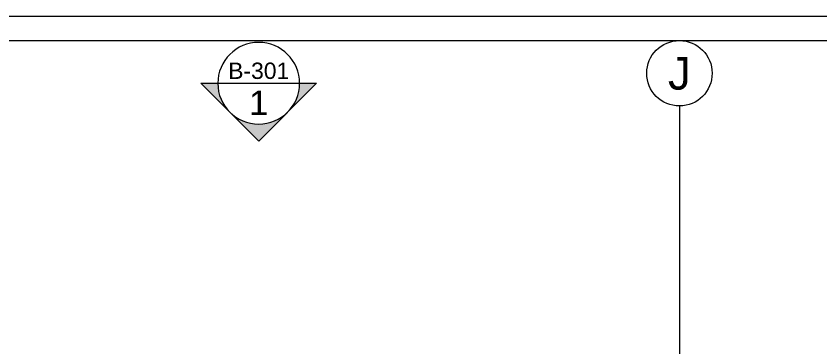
# Model space of a CAD drawing. Extents: x -2365 to 41970, y -230 to 8114.
# Drawn here: x 24230.5 to 24721.7, y 4002.6 to 4205 of the extents above; entities that cross this region are included whole.
import ezdxf
from ezdxf.enums import TextEntityAlignment as Align

# ---------------------------------------------------------------- set-up
doc = ezdxf.new("R2010")
doc.units = 0
doc.header["$LTSCALE"] = 25
doc.layers.get('0').update_dxf_attribs({"color": 9, "lineweight": 9})
for name, color, linetype, lineweight in [('21', 9, 'Continuous', 9), ('24', 9, 'Continuous', 9), ('40A', 9, 'Continuous', 9)]:
    doc.layers.add(name, color=color, linetype=linetype, lineweight=lineweight)
doc.styles.add('Arial', font='arial.ttf', dxfattribs={"height": 2.5})

# ---------------------------------------------------------------- blocks, each defined once
blk = doc.blocks.new('0_aks')
at = {"linetype": 'Continuous'}
blk.add_circle((0, 0), 2, dxfattribs=at)
at = {"style": 'Arial'}
blk.add_attdef('AKS', text='', height=2, dxfattribs=at).set_placement((0, 0), align=Align.MIDDLE_CENTER)
blk = doc.blocks.new('p-aks_vw')
at = {"layer": '24', "ltscale": 2}
blk.add_lwpolyline([(3240, 3837.5), (3240, 3540)], dxfattribs=at)
at = {"layer": '24', "xscale": 10, "yscale": 10, "zscale": 10}
blk.add_blockref('0_aks', (3240, 3857.5), dxfattribs=at).add_auto_attribs({'AKS': 'J'})
blk = doc.blocks.new('0_exteriorelevation1')
h = blk.add_hatch(color=256)
h.paths.add_polyline_path([(7.071, 0), (0, 7.071), (-7.071, 0)])
h.paths.add_polyline_path([(5, 0, 1), (-5, 0)], flags=16)
blk.add_lwpolyline([(7.071, 0), (0, 7.071), (-7.071, 0), (7.071, 0)])
blk.add_lwpolyline([(7.071, 0), (0, 7.071), (-7.071, 0), (7.071, 0)])
blk.add_circle((0, 0), 5)
at = {"style": 'Arial'}
blk.add_attdef('KESITADI', text='', height=3, dxfattribs=at).set_placement((0, 0), align=Align.BOTTOM_CENTER)
blk.add_attdef('PAFTAADI', text='', height=2, dxfattribs=at).set_placement((0, -0.5), align=Align.TOP_CENTER)

msp = doc.modelspace()

# ---------------------------------------------------------------- linework, layer by layer
at = {"layer": '40A'}
for points in [[(27980, 0), (20985, 0), (20985, 4205), (27980, 4205)], [(21065, 4190), (27440.06, 4190), (27440.06, 15), (21065, 15)]]:
    msp.add_lwpolyline(points, close=True, dxfattribs=at)

# ---------------------------------------------------------------- block references
at = {"layer": '21'}
ref = msp.add_blockref('0_exteriorelevation1', (24378.76, 4163.89), dxfattribs=dict(at, xscale=-5, yscale=5, zscale=5, rotation=180))
ref.add_attrib('KESITADI', '1', dxfattribs={"layer": '0', "height": 15, "style": 'Arial'}).set_placement((24378.76, 4139.95), align=Align.BOTTOM_CENTER)
ref.add_attrib('PAFTAADI', 'B-301', dxfattribs={"layer": '0', "height": 10, "style": 'Arial'}).set_placement((24378.76, 4176.53), align=Align.TOP_CENTER)
at = {"layer": '24'}
msp.add_blockref('p-aks_vw', (21395.84, 312.5), dxfattribs=at)

doc.saveas('drawing.dxf')
